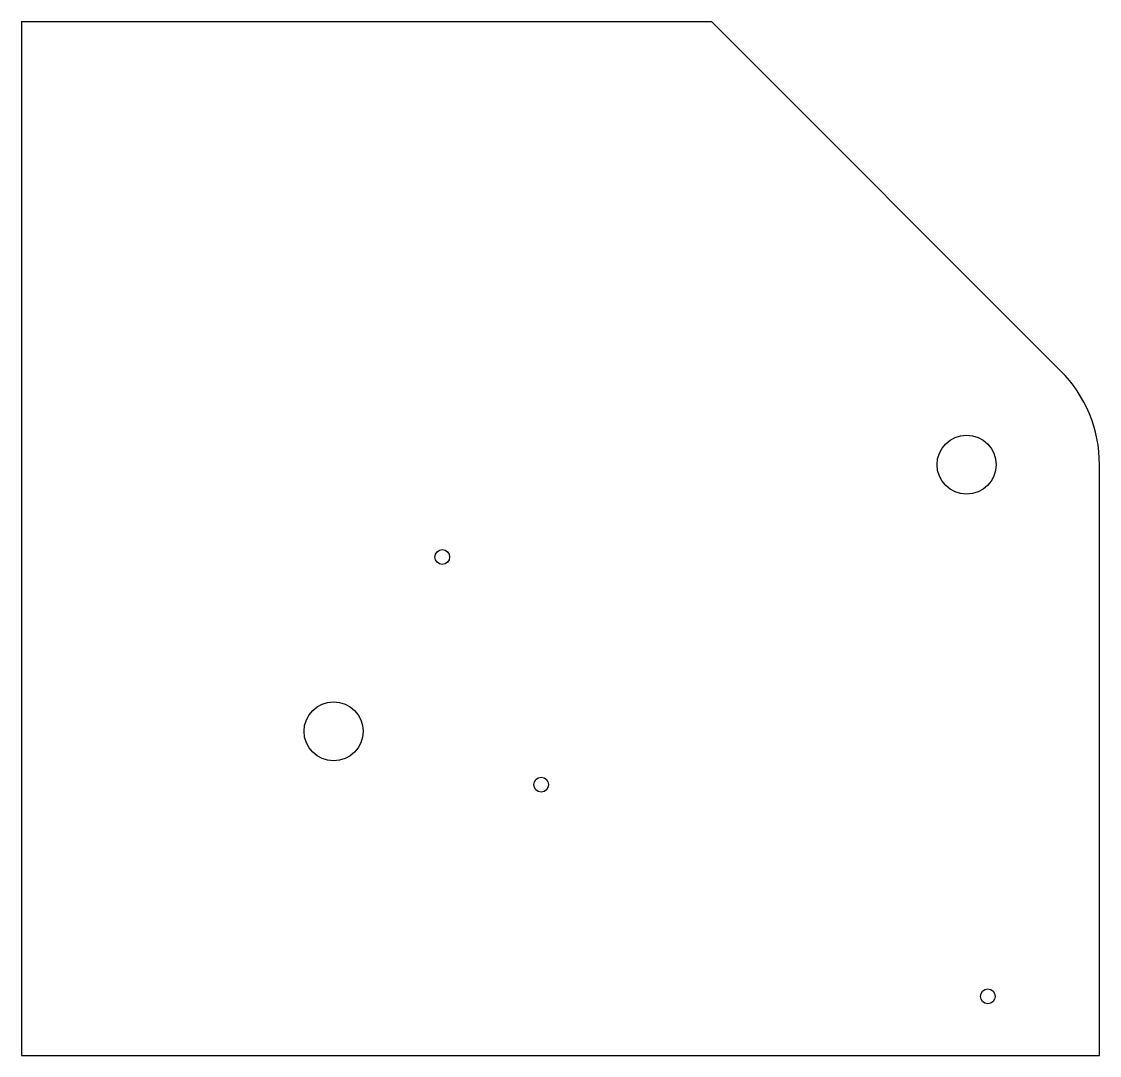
# Model space of a CAD drawing. Extents: x 5.9 to 24.2, y 2.7 to 20.2.
import ezdxf

# ---------------------------------------------------------------- set-up
doc = ezdxf.new("R2010")
doc.units = 0
doc.header["$MEASUREMENT"] = 0
doc.layers.get('0').update_dxf_attribs({"linetype": 'CONTINUOUS'})

msp = doc.modelspace()

# ---------------------------------------------------------------- linework, layer by layer
at = {"color": 7, "linetype": 'Continuous'}
for p, q in [((5.921, 20.232), (5.921, 2.732)), ((5.921, 20.232), (17.603, 20.232)), ((23.512, 14.323), (17.603, 20.232)), ((24.171, 2.732), (24.171, 12.732)), ((5.921, 2.732), (24.171, 2.732))]:
    msp.add_line(p, q, dxfattribs=at)
for centre, radius in [((21.921, 12.732), 0.5), ((13.043, 11.169), 0.125), ((11.203, 8.219), 0.5), ((14.718, 7.316), 0.125), ((22.281, 3.732), 0.125)]:
    msp.add_circle(centre, radius, dxfattribs=at)
msp.add_arc((21.921, 12.732), 2.25, 0, 45, dxfattribs=at)

doc.saveas('drawing.dxf')
